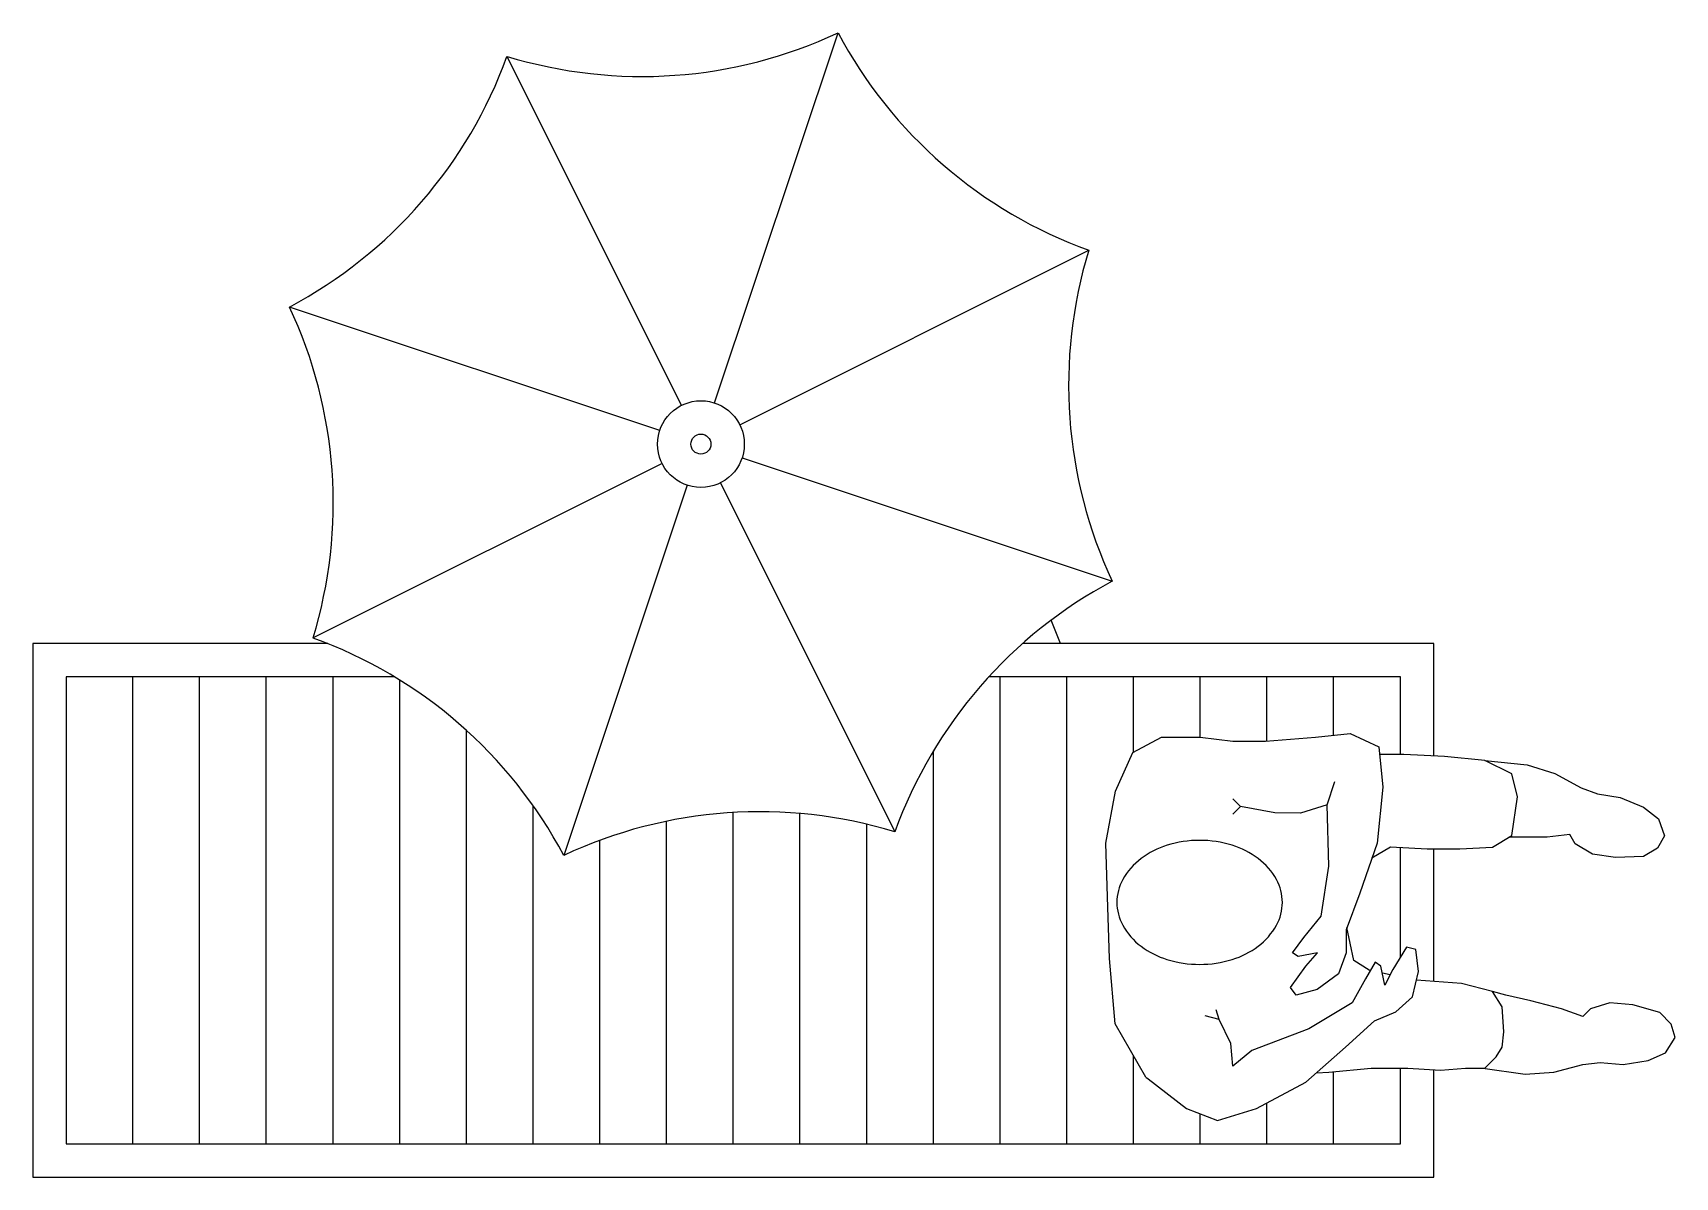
# Model space of a CAD drawing. Header units: millimetres. Extents: x 1527.3 to 1529.76, y 1330.64 to 1332.36.
import ezdxf

# ---------------------------------------------------------------- set-up
doc = ezdxf.new("R2010")
doc.units = ezdxf.units.MM
doc.layers.add('Varandas_e_Piscinas', color=2, linetype='Continuous')

msp = doc.modelspace()

# ---------------------------------------------------------------- linework, layer by layer
at = {"layer": 'Varandas_e_Piscinas'}
for p, q in [((1528.3205, 1331.802), (1528.5055, 1332.3569)), ((1528.2709, 1331.7984), (1528.0093, 1332.3217)), ((1528.3581, 1331.7694), (1528.8814, 1332.031)), ((1528.2383, 1331.7609), (1527.6833, 1331.9458)), ((1528.2419, 1331.7112), (1527.7186, 1331.4496)), ((1528.3617, 1331.7197), (1528.9166, 1331.5348)), ((1528.2794, 1331.6786), (1528.0944, 1331.1237)), ((1528.3291, 1331.6822), (1528.5907, 1331.1589)), ((1528.8392, 1331.4412), (1528.8248, 1331.4761)), ((1527.841, 1331.3912), (1527.3485, 1331.3912)), ((1527.3485, 1331.3912), (1527.3485, 1330.6912)), ((1527.4485, 1330.6912), (1527.4485, 1331.3912)), ((1527.5485, 1330.6912), (1527.5485, 1331.3912)), ((1527.6485, 1330.6912), (1527.6485, 1331.3912)), ((1527.7485, 1330.6912), (1527.7485, 1331.3912)), ((1527.8485, 1330.6912), (1527.8485, 1331.3866)), ((1529.3485, 1331.3912), (1528.7313, 1331.3912)), ((1528.7485, 1330.6912), (1528.7485, 1331.3912)), ((1528.8485, 1330.6912), (1528.8485, 1331.3912)), ((1528.9485, 1331.2784), (1528.9485, 1331.3912)), ((1529.0485, 1331.3008), (1529.0485, 1331.3912)), ((1529.1485, 1331.2952), (1529.1485, 1331.3912)), ((1529.2485, 1331.3038), (1529.2485, 1331.3912)), ((1529.3485, 1331.2748), (1529.3485, 1331.3912)), ((1527.9485, 1330.6912), (1527.9485, 1331.3111)), ((1528.6485, 1330.6912), (1528.6485, 1331.2804)), ((1528.0485, 1330.6912), (1528.0485, 1331.1982)), ((1528.3485, 1330.6912), (1528.3485, 1331.188)), ((1528.4485, 1330.6912), (1528.4485, 1331.1865)), ((1528.2485, 1330.6912), (1528.2485, 1331.1748)), ((1528.5485, 1330.6912), (1528.5485, 1331.1704)), ((1528.1485, 1330.6912), (1528.1485, 1331.1463)), ((1529.3485, 1330.971), (1529.3485, 1331.1355)), ((1528.9485, 1330.6912), (1528.9485, 1330.8231)), ((1529.2485, 1330.6912), (1529.2485, 1330.7994)), ((1529.3485, 1330.6912), (1529.3485, 1330.8045)), ((1529.1485, 1330.6912), (1529.1485, 1330.7524)), ((1529.0485, 1330.6912), (1529.0485, 1330.7363)), ((1527.3485, 1330.6912), (1529.3485, 1330.6912))]:
    msp.add_line(p, q, dxfattribs=at)
for points in [[(1527.7406, 1331.4412), (1527.2985, 1331.4412), (1527.2985, 1330.6412), (1529.3985, 1330.6412)], [(1529.3985, 1331.2726), (1529.3985, 1331.4412), (1528.7821, 1331.4412)], [(1528.9668, 1330.7911), (1528.9212, 1330.8709), (1528.9126, 1330.969), (1528.9097, 1331.0614), (1528.9069, 1331.1422), (1528.9213, 1331.2201), (1528.9473, 1331.2778), (1528.9905, 1331.3008), (1529.0482, 1331.3008), (1529.0972, 1331.295), (1529.1463, 1331.295), (1529.2213, 1331.3008), (1529.2732, 1331.3065), (1529.3164, 1331.2863), (1529.3222, 1331.2257), (1529.3135, 1331.1421), (1529.2875, 1331.067), (1529.2673, 1331.0122), (1529.2673, 1330.9776), (1529.2558, 1330.9459), (1529.224, 1330.9228), (1529.1923, 1330.9141), (1529.1837, 1330.9257), (1529.2067, 1330.9574), (1529.2241, 1330.9776), (1529.1952, 1330.9719), (1529.1866, 1330.9776), (1529.2039, 1331.0007), (1529.2298, 1331.0324), (1529.2414, 1331.1075), (1529.2389, 1331.1993), (1529.2501, 1331.2344)], [(1529.3059, 1331.1201), (1529.3337, 1331.1363), (1529.3885, 1331.1334), (1529.4375, 1331.1334), (1529.4865, 1331.1362), (1529.5154, 1331.1535), (1529.524, 1331.2113), (1529.5154, 1331.2459), (1529.475, 1331.2661), (1529.4145, 1331.2719), (1529.3539, 1331.2748), (1529.3175, 1331.2748)], [(1529.475, 1331.2661), (1529.5387, 1331.2595), (1529.5801, 1331.2464), (1529.6194, 1331.2249), (1529.6439, 1331.216), (1529.6782, 1331.2106), (1529.7132, 1331.1961), (1529.7357, 1331.1787), (1529.7443, 1331.1529), (1529.7339, 1331.1346), (1529.713, 1331.1219), (1529.671, 1331.1203), (1529.6367, 1331.1257), (1529.6107, 1331.1409), (1529.6023, 1331.1549), (1529.5687, 1331.1512), (1529.5211, 1331.1509), (1529.5112, 1331.151)], [(1529.1088, 1331.1969), (1529.0972, 1331.2085)], [(1529.2389, 1331.1993), (1529.199, 1331.187), (1529.1603, 1331.1874), (1529.1088, 1331.1969), (1529.0972, 1331.1854)], [(1529.3985, 1330.9346), (1529.3985, 1331.1334)], [(1529.3035, 1330.9513), (1529.3019, 1330.9516), (1529.2788, 1330.9661), (1529.2731, 1330.992), (1529.2684, 1331.0153)], [(1528.9668, 1330.7911), (1528.9702, 1330.7887), (1529.0279, 1330.7442), (1529.0745, 1330.7263), (1529.1328, 1330.744), (1529.2069, 1330.7837), (1529.2664, 1330.8362), (1529.3095, 1330.8757), (1529.3415, 1330.8889), (1529.3665, 1330.9116), (1529.3758, 1330.9497), (1529.3717, 1330.9824), (1529.3578, 1330.986), (1529.3372, 1330.9526), (1529.3251, 1330.9289), (1529.3194, 1330.9578), (1529.3108, 1330.9636), (1529.296, 1330.9388), (1529.2765, 1330.9027), (1529.2115, 1330.8636), (1529.1256, 1330.831), (1529.0974, 1330.8074)], [(1529.2228, 1330.7977), (1529.2413, 1330.7987), (1529.3048, 1330.8045), (1529.3596, 1330.8045), (1529.4086, 1330.8016), (1529.4461, 1330.8044), (1529.4749, 1330.8044), (1529.4922, 1330.8217), (1529.5009, 1330.8362), (1529.5038, 1330.8592), (1529.5009, 1330.8968), (1529.4865, 1330.9198), (1529.4403, 1330.9314), (1529.3726, 1330.9366)], [(1529.3331, 1330.9445), (1529.3215, 1330.9472)], [(1529.472, 1330.8044), (1529.5355, 1330.7958), (1529.5787, 1330.7986), (1529.622, 1330.8102), (1529.6479, 1330.813), (1529.6826, 1330.8102), (1529.72, 1330.8159), (1529.746, 1330.8274), (1529.7604, 1330.8505), (1529.7547, 1330.8707), (1529.7374, 1330.888), (1529.697, 1330.8996), (1529.6624, 1330.9025), (1529.6335, 1330.8938), (1529.622, 1330.8823), (1529.5903, 1330.8938), (1529.5441, 1330.9054), (1529.5067, 1330.9141), (1529.4865, 1330.9198)], [(1529.0769, 1330.8778), (1529.0725, 1330.8919)], [(1529.0974, 1330.8074), (1529.0946, 1330.8414), (1529.0769, 1330.8778), (1529.0557, 1330.8831)], [(1529.3985, 1330.6412), (1529.3985, 1330.8022)]]:
    msp.add_lwpolyline(points, dxfattribs=at)
msp.add_lwpolyline([(1529.0476, 1330.9602, 0.075445), (1529.0965, 1330.9676, 0.085783), (1529.1353, 1330.9874, 0.10607), (1529.1628, 1331.019, 0.126822), (1529.1716, 1331.0532, 0.126822), (1529.1628, 1331.0873, 0.10607), (1529.1353, 1331.119, 0.085783), (1529.0965, 1331.1388, 0.075445), (1529.0476, 1331.1462, 0.075445), (1528.9987, 1331.1388, 0.085783), (1528.9599, 1331.119, 0.10607), (1528.9323, 1331.0874, 0.126822), (1528.9235, 1331.0532, 0.126822), (1528.9323, 1331.0191, 0.10607), (1528.9598, 1330.9874, 0.085783), (1528.9986, 1330.9676, 0.075445)], format="xyb", close=True, dxfattribs=at)
for radius in [0.065, 0.015]:
    msp.add_circle((1528.3, 1331.7403), radius, dxfattribs=at)
for centre, start, end in [((1528.2116, 1332.9843), 253.0241, 295.106), ((1529.1171, 1332.6825), 208.0241, 250.106), ((1527.3578, 1332.5574), 298.0241, 340.106), ((1529.544, 1331.8287), 163.0241, 205.106), ((1527.056, 1331.6519), 343.0241, 25.106), ((1529.2421, 1330.9232), 118.0241, 160.106), ((1527.4829, 1330.7981), 28.0241, 70.106), ((1528.3884, 1330.4963), 73.0241, 115.106)]:
    msp.add_arc(centre, 0.6928, start, end, dxfattribs=at)

doc.saveas('drawing.dxf')
